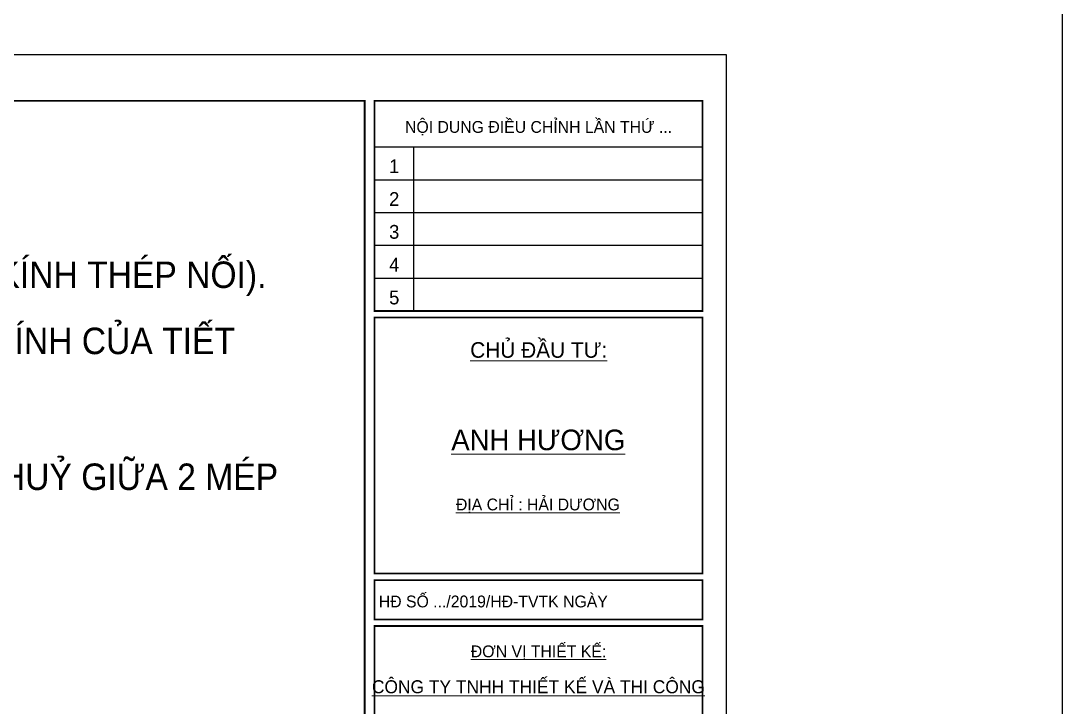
# Model space of a CAD drawing. Extents: x -1855204 to -1466800, y -1308584 to -996495.
# Drawn here: x -1559292 to -1543554, y -1027506 to -1017139 of the extents above; entities that cross this region are included whole.
import ezdxf
from ezdxf.enums import TextEntityAlignment as Align

# ---------------------------------------------------------------- set-up
doc = ezdxf.new("R2010")
doc.units = 0
doc.header["$LTSCALE"] = 150
doc.layers.get('Defpoints').update_dxf_attribs({"lineweight": 18})
for name, color, linetype, lineweight in [('05.Text', 253, 'Continuous', 18), ('11.Khung bo', 32, 'Continuous', 50), ('12.Khung', 36, 'Continuous', 25), ('KCVN-THAY', 7, 'Continuous', 25), ('LS-TEXT', 60, 'Continuous', 20)]:
    doc.layers.add(name, color=color, linetype=linetype, lineweight=lineweight)
doc.styles.add('AVANT', font='')
doc.styles.add('AVANTH', font='')
doc.styles.add('VnAvantH', font='')
doc.styles.get('AVANT').set_extended_font_data('.VnAvant')
doc.styles.get('AVANTH').set_extended_font_data('.VnAvantH')
doc.styles.get('VnAvantH').set_extended_font_data('.VnAvantH')

# ---------------------------------------------------------------- blocks, each defined once
blk = doc.blocks.new('*U4')
at = {"layer": 'KCVN-THAY', "color": 140}
blk.add_lwpolyline([(214871.76, 86966.68), (215381.8, 86966.68), (215381.8, 86579.68), (214871.76, 86579.68)], close=True, dxfattribs=at)
blk = doc.blocks.new('100')
at = {"layer": '11.Khung bo', "const_width": 26.7}
for points in [[(1860913, -945240), (1860913, -916940), (1896063, -916940), (1896063, -945240)], [(1896213, -920140), (1896213, -916940), (1901213, -916940), (1901213, -920140)], [(1896213, -924140), (1901213, -924140), (1901213, -920240), (1896213, -920240)], [(1896213, -924840), (1901213, -924840), (1901213, -924240), (1896213, -924240)], [(1896213, -930771), (1901213, -930771), (1901213, -924940), (1896213, -924940)]]:
    blk.add_lwpolyline(points, close=True, dxfattribs=at)
at = {"layer": '12.Khung'}
for p, q in [((1896213, -917640), (1901213, -917640)), ((1896813, -920140), (1896813, -917640)), ((1896213, -918140), (1901213, -918140)), ((1896213, -918640), (1901213, -918640)), ((1896213, -919140), (1901213, -919140)), ((1896213, -919640), (1901213, -919640))]:
    blk.add_line(p, q, dxfattribs=at)
at = {"layer": '12.Khung', "color": 1}
blk.add_lwpolyline([(1901579, -945940), (1901579, -916240), (1859580, -916240), (1859580, -945940)], close=True, dxfattribs=at)
at = {"layer": '05.Text', "style": 'VnAvantH'}
for s, p in [('Néi dung ®iÒu chØnh lÇn thø ...', (1898713, -917329)), ('H§ sè .../2019/H§-TVTK ngµy ', (1898057, -924540))]:
    blk.add_text(s, height=180, dxfattribs=at).set_placement(p, align=Align.MIDDLE)
at = {"layer": '05.Text'}
for s, height, style, p in [('1', 210, 'AVANT', (1896513, -918040)), ('2', 210, 'AVANT', (1896513, -918540)), ('3', 210, 'AVANT', (1896513, -919040)), ('4', 210, 'AVANT', (1896513, -919540)), ('5', 210, 'AVANT', (1896513, -920040)), ('%%uChñ ®Çu t\xad:', 237.6, 'VnAvantH', (1898716, -920853)), ('%%Uanh H¦¥NG', 313.63, 'VnAvantH', (1898709, -922261)), ('%%U®Þa chØ : H¶I D¦¥NG', 180, 'VnAvantH', (1898703, -923178)), ('%%U®¬n vÞ thiÕt kÕ:', 180, 'VnAvantH', (1898713, -925416)), ('%%Uc«ng ty tnhh thiÕt kÕ vµ thi c«ng', 198, 'VnAvantH', (1898711, -925964))]:
    blk.add_text(s, height=height, dxfattribs=dict(at, style=style)).set_placement(p, align=Align.CENTER)

msp = doc.modelspace()

# ---------------------------------------------------------------- block references
at = {"layer": '05.Text', "xscale": 0.991454545641318, "yscale": 0.991454545641318, "zscale": 0.9914545456793755}
msp.add_blockref('100', (-3433955, -109244.3), dxfattribs=at)
at = {"layer": 'Defpoints', "xscale": 100, "yscale": 100, "zscale": 100}
msp.add_blockref('*U4', (-23081733.7, -9709742.1), dxfattribs=at)

# ---------------------------------------------------------------- texts
at = {"layer": 'LS-TEXT', "linetype": 'Continuous', "style": 'AVANTH', "width": 0.95}
for s, p in [('- ChiÒu dµi ®o¹n nèi chång cèt thÐp >= 40d víi THANH THÐP CHÞU KÐO vµ CHÞU NÐN, trong ®ã ( d- ®\xadêng kÝnh thÐp nèi).', (-1588477.3, -1021174.5)), ('- Kh«ng nèi qu¸ 1/2 sè cèt däc t¹i 1 vÞ trÝ, cèt thÐp nèi t¹i 1 vÞ trÝ ph¶i ®èi xøng qua trôc qu¸n tÝnh chÝnh cña tiÕt ', (-1588477.3, -1022173.5)), ('- §èi víi cèt thÐp n»m ë thí trªn chØ ®\xadîc nèi trong ph¹m vi 1/3L gi÷a nhÞp ( L- Kho¶ng c¸ch th«ng thuû gi÷a 2 mÐp', (-1588403.2, -1024225.4))]:
    msp.add_text(s, height=400, dxfattribs=at).set_placement(p)

doc.saveas('drawing.dxf')
